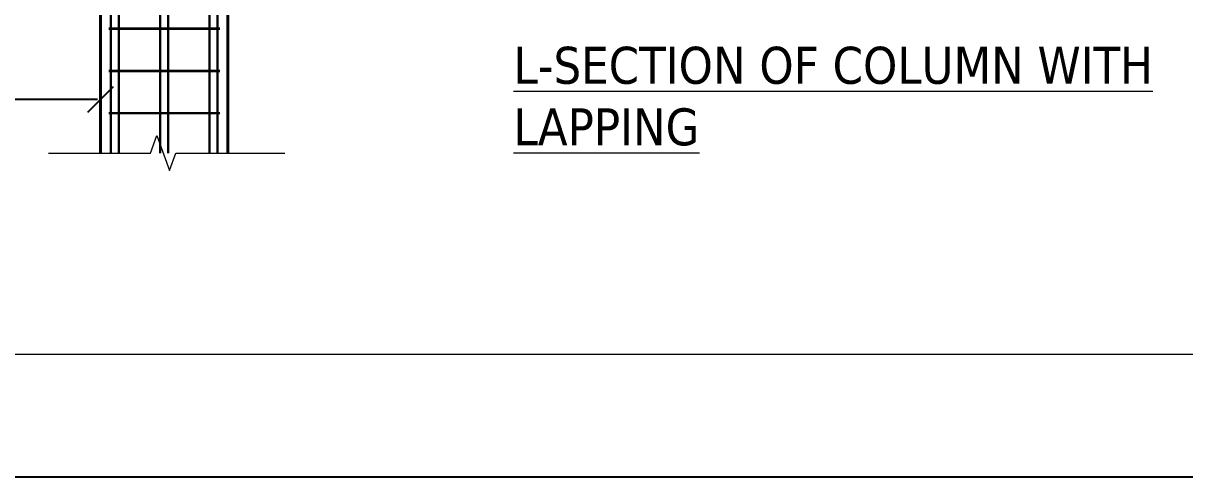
# Model space of a CAD drawing. Header units: inches. Extents: x 45643 to 70559, y -5508 to 1713.
# Drawn here: x 69312.2 to 69752.3, y -5487.3 to -5315.4 of the extents above; entities that cross this region are included whole.
import ezdxf

# ---------------------------------------------------------------- set-up
doc = ezdxf.new("R2010")
doc.units = ezdxf.units.IN
doc.header["$MEASUREMENT"] = 0
doc.layers.add('DIM', color=5, linetype='Continuous')
for name, color, linetype, lineweight in [('ELE1', 3, 'Continuous', 9), ('hatch', 30, 'Continuous', 5), ('STIRRUPS', 7, 'Continuous', 30), ('Text', 7, 'Continuous', 9), ('trench', 7, 'Continuous', 40), ('WALL', 240, 'Continuous', 30)]:
    doc.layers.add(name, color=color, linetype=linetype, lineweight=lineweight)
doc.styles.add('Tahoma', font='tahoma.ttf')
doc.styles.add('times new roman', font='times.ttf', dxfattribs={"height": 6})
doc.dimstyles.new("gan2'", dxfattribs={"dimscale": 96, "dimtxt": 0.09375, "dimasz": 0.012, "dimexe": 0.09375, "dimexo": 0.15625, "dimgap": 0.03, "dimtad": 1, "dimdec": 1, "dimlfac": 0.25, "dimzin": 3, "dimdsep": 46, "dimlunit": 4, "dimtxsty": 'times new roman', "dimblk": 'gg', "dimcen": 0.09375, "dimdle": 0.09375, "dimse1": 1, "dimse2": 1, "dimclre": 34, "dimadec": 0, "dimazin": 0, "dimtfac": 1, "dimtdec": 1, "dimtix": 1, "dimtmove": 0, "dimatfit": 3, "dimfxl": 1, "dimfrac": 2, "dimtolj": 1, "dimtzin": 1, "dimarcsym": 0})

# ---------------------------------------------------------------- blocks, each defined once
blk = doc.blocks.new('gg')
at = {"layer": 'DIM'}
for p, q in [((-4.24, -4.24), (4.24, 4.24)), ((0, 6), (0, -6))]:
    blk.add_line(p, q, dxfattribs=at)
blk = doc.blocks.new('*D587')
at = {"layer": 'Defpoints', "color": 0, "lineweight": -3, "transparency": 16777216}
for p in [(78289.18, 76125.78), (78553.18, 76125.78), (78289.18, 76110.44)]:
    blk.add_point(p, dxfattribs=at)
at = {"layer": 'DIM', "color": 0, "lineweight": -2, "transparency": 16777216}
blk.add_line((78552.03, 76110.44), (78290.33, 76110.44), dxfattribs=at)
at = {"layer": 'DIM', "color": 0, "lineweight": -2, "transparency": 16777216, "xscale": 1.152, "yscale": 1.152, "zscale": 1.152, "rotation": 180}
blk.add_blockref('gg', (78289.18, 76110.44), dxfattribs=at)
at = {"layer": 'DIM', "color": 0, "lineweight": -2, "transparency": 16777216, "xscale": 1.152, "yscale": 1.152, "zscale": 1.152}
blk.add_blockref('gg', (78553.18, 76110.44), dxfattribs=at)
at = {"layer": 'DIM', "color": 0, "transparency": 16777216, "insert": (78421.18, 76119.35), "char_height": 9, "attachment_point": 5, "style": 'times new roman'}
blk.add_mtext('\\A1;3/8 L(4\'-6")', dxfattribs=at)
blk = doc.blocks.new('EWTDF')
at = {"layer": 'Text', "insert": (77986.58, 75046.56), "char_height": 14, "width": 247.7523, "attachment_point": 1, "style": 'Tahoma'}
blk.add_mtext('{\\LL-SECTION OF COLUMN WITH LAPPING}', dxfattribs=at)
blk = doc.blocks.new('DSGCV')
at = {"layer": 'hatch', "linetype": 'Continuous'}
blk.add_lwpolyline([(78533.39, 76090.09), (78572.06, 76090.09), (78574.46, 76096.68), (78579.26, 76083.5), (78581.66, 76090.09), (78622.93, 76090.09)], dxfattribs=at)
at = {"layer": 'STIRRUPS', "const_width": 1}
for points in [[(78598.38, 76137.2), (78556.18, 76137.2)], [(78598.38, 76121.2), (78556.18, 76121.2)], [(78598.38, 76105.2), (78556.18, 76105.2)]]:
    blk.add_lwpolyline(points, dxfattribs=at)
at = {"layer": 'trench'}
for p, q in [((78553.18, 76188.9), (78553.18, 76090.09)), ((78601.38, 76188.9), (78601.38, 76090.09))]:
    blk.add_line(p, q, dxfattribs=at)
at = {"layer": 'WALL', "color": 3}
for points in [[(78557.08, 76355.39), (78557.08, 76090.09)], [(78560.08, 76355.39), (78560.08, 76090.09)], [(78575.73, 76355.39), (78575.79, 76090.09)], [(78578.73, 76355.39), (78578.79, 76090.09)], [(78594.48, 76355.39), (78594.48, 76090.09)], [(78597.48, 76355.39), (78597.48, 76090.09)]]:
    blk.add_lwpolyline(points, dxfattribs=at)
at = {"layer": 'DIM'}
dim = blk.add_linear_dim(base=(78289.18, 76110.44), p1=(78553.18, 76125.78), p2=(78289.18, 76125.78), angle=180, text='3/8 L(4\'-6")', dimstyle="gan2'", dxfattribs=at)
dim.commit()
dim.dimension.update_dxf_attribs({"geometry": '*D587', "text_midpoint": (78421.18, 76119.35)})

msp = doc.modelspace()

# ---------------------------------------------------------------- linework, layer by layer
at = {"layer": 'Defpoints'}
msp.add_lwpolyline([(70559.247, -3239.316), (67381.647, -3239.316), (67381.647, -5487.285), (70559.247, -5487.285)], close=True, dxfattribs=at)
at = {"layer": 'ELE1'}
msp.add_lwpolyline([(67427.965, -3285.634), (70512.929, -3285.634), (70512.929, -5440.967), (67427.965, -5440.967)], close=True, dxfattribs=at)

# ---------------------------------------------------------------- block references
at = {"color": 0, "lineweight": -3}
for name, p in [('EWTDF', (-8488.63, -80370.881)), ('DSGCV', (-9211.689, -81454.678))]:
    msp.add_blockref(name, p, dxfattribs=at)

doc.saveas('drawing.dxf')
